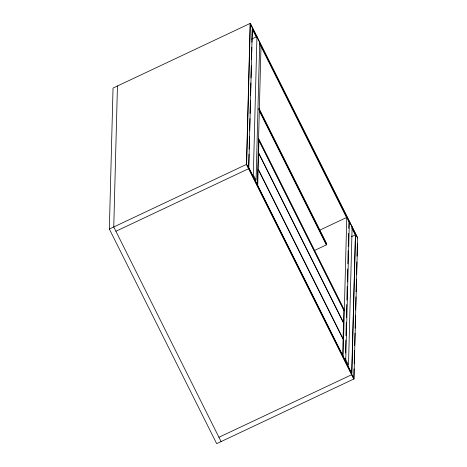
<?xml version="1.0" encoding="UTF-8"?>
<svg xmlns="http://www.w3.org/2000/svg" width="467" height="467" viewBox="0 0 467 467"><rect width="100%" height="100%" fill="white"/><g stroke="black" fill="none" stroke-linecap="round" stroke-linejoin="round"><path stroke-width="0.7" d="M109.348 229.046L113.043 88.065L250.318 23.35L357.652 237.954L353.957 378.935L216.682 443.65L109.348 229.046L246.629 164.331L250.318 23.35M117.45 85.986L113.761 226.962L221.095 441.572M248.683 166.509L249.01 154.157M249.144 149.072L249.466 136.714M249.617 130.9L249.938 118.548M250.073 113.463L250.417 100.382M250.551 95.297L250.872 82.939M251.007 77.855L251.328 65.503M251.48 59.688L251.806 47.33M251.941 42.246L252.262 29.894M259.699 42.065L256.079 180.35L253.336 174.868L256.955 36.578L251.69 39.059M257.364 184.944L260.995 46.274M257.731 185.276L258.152 169.252L343.064 339.03L342.644 355.054M259.027 108.957L326.421 243.71L326.392 244.866L259.319 110.761M314.554 250.446L326.538 244.796L326.567 243.64L258.846 108.239M343.14 356.082L346.771 217.412L319.831 230.108M345.282 360.372L345.341 358.195M345.475 353.116L345.813 340.046M345.93 335.691L346.275 322.621M346.403 317.537L346.748 304.472M346.864 300.112L347.226 286.318M347.337 281.963L347.682 268.893M347.81 263.814L348.154 250.744M348.271 246.389L348.61 233.319M348.744 228.235L348.913 221.702M349.38 221.376L345.761 359.666L348.499 365.153L352.124 226.863M351.704 373.261L355.504 233.663L351.814 374.645L218.947 437.275M354.079 368.831L353.811 379.006L246.483 164.402L250.172 23.42L357.652 237.954M354.214 363.746L354.552 350.664M354.687 345.574L355.013 333.222M355.142 328.138L355.469 315.78M355.62 309.965L355.965 296.889M356.093 291.799L356.42 279.447M356.554 274.357L356.876 262.005M357.027 256.19L357.354 243.838M252.32 27.711L248.777 168.622L115.909 231.258M351.382 236.746L355.475 234.819L351.89 227.645M351.698 373.559L248.66 167.536L351.371 372.905M256.675 37.272L252.291 28.866L256.529 37.342M259.284 42.485L348.954 221.778M259.769 43.816L346.847 217.937M352.065 228.369L355.329 234.883M258.817 109.389L326.538 244.796M258.444 138.232L344.068 309.44L344.039 310.596L258.409 139.388M246.629 164.331L353.957 378.935M258.578 153.042L258.158 169.06L343.07 338.838L343.484 322.82L258.578 153.042M258.916 140.036L258.578 152.849L343.49 322.627L343.829 309.808L258.916 140.036"/></g></svg>
